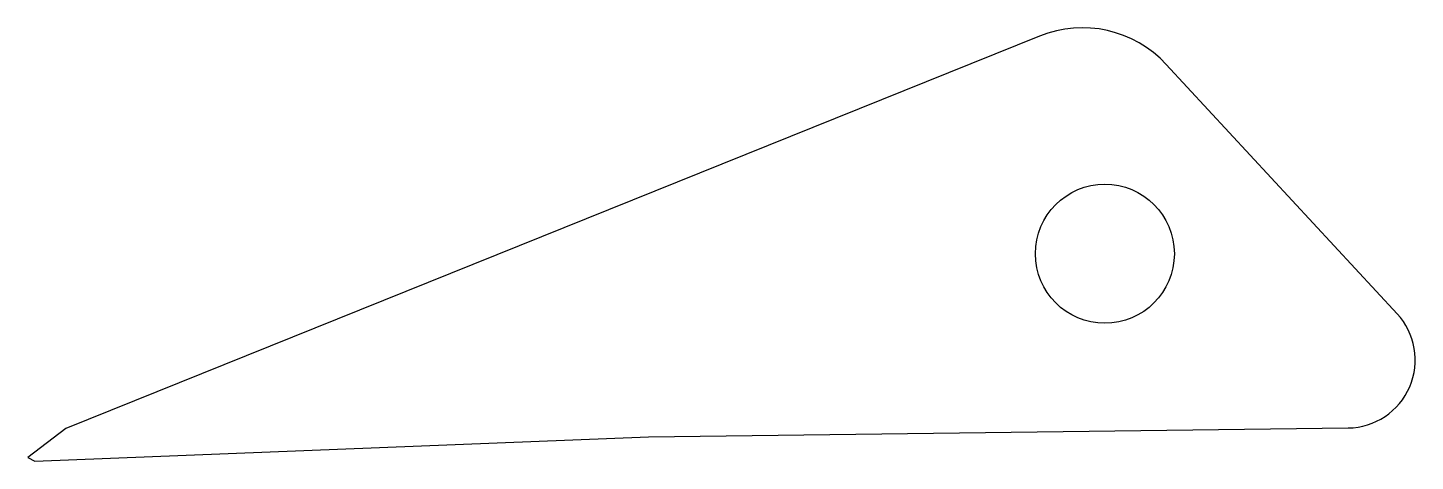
# Model space of a CAD drawing. Header units: inches. Extents: x -1.87 to 1.93, y -2.16 to -0.98.
import ezdxf

# ---------------------------------------------------------------- set-up
doc = ezdxf.new("R2010")
doc.units = ezdxf.units.IN
doc.layers.get('0').update_dxf_attribs({"linetype": 'CONTINUOUS'})

msp = doc.modelspace()

# ---------------------------------------------------------------- linework, layer by layer
msp.add_lwpolyline([(1.2444, -1.076, 0.311099), (0.898, -0.9984), (-1.7645, -2.0708), (-1.8688, -2.1502), (-1.8494, -2.1604), (-0.1712, -2.0937), (1.7415, -2.0695, 0.649973), (1.8756, -1.7572)], format="xyb", close=True)
msp.add_circle((1.0764, -1.5932), 0.19)

doc.saveas('drawing.dxf')
